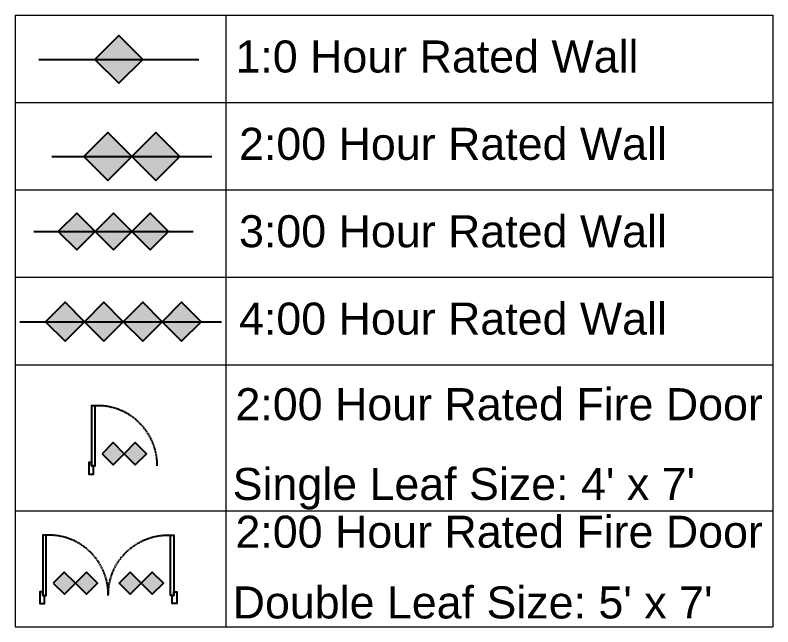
# Model space of a CAD drawing. Header units: inches. Extents: x -98933 to 1585249, y -3352739 to 192771.
# Drawn here: x 51076.8 to 51327.4, y 50103.6 to 50305.9 of the extents above; entities that cross this region are included whole.
import ezdxf

# ---------------------------------------------------------------- set-up
doc = ezdxf.new("R2010")
doc.units = ezdxf.units.IN
doc.header["$MEASUREMENT"] = 0
doc.linetypes.add('DASH', pattern=[0.35, 0.25, -0.1])
doc.layers.get('0').update_dxf_attribs({"lineweight": 0})
for name, color, linetype in [('bp door', 40, 'Continuous'), ('fire rated wall', 7, 'Continuous'), ('FIREFIGHTING', 241, 'Continuous'), ('legend', 7, 'Continuous')]:
    doc.layers.add(name, color=color, linetype=linetype)
doc.layers.add('wall', color=7, linetype='Continuous', lineweight=0)
doc.styles.add('legend', font='arial.ttf')

# ---------------------------------------------------------------- blocks, each defined once
blk = doc.blocks.new('gfdf')
at = {"layer": 'fire rated wall'}
h = blk.add_hatch(color=1, dxfattribs=at)
h.dxf.hatch_style = 1
h.paths.add_polyline_path([(9432340.03, -5613482.78), (9432327.28, -5613470.03), (9432314.53, -5613482.78)])
h.paths.add_polyline_path([(9432314.53, -5613482.78), (9432327.28, -5613495.53), (9432340.03, -5613482.78)])
at = {"layer": 'fire rated wall', "color": 1, "elevation": 0}
blk.add_lwpolyline([(9432327.28, -5613495.53), (9432340.03, -5613482.78), (9432327.28, -5613470.03), (9432314.53, -5613482.78)], close=True, dxfattribs=at)
blk.add_lwpolyline([(9432284.77, -5613482.78), (9432369.79, -5613482.78)], dxfattribs=at)
blk = doc.blocks.new('bfg')
at = {"layer": 'fire rated wall'}
h = blk.add_hatch(color=1, dxfattribs=at)
h.dxf.hatch_style = 1
h.paths.add_polyline_path([(9432308.67, -5613534.51), (9432321.43, -5613547.26), (9432334.18, -5613534.51)])
h.paths.add_polyline_path([(9432334.18, -5613534.51), (9432321.43, -5613521.75), (9432308.67, -5613534.51)])
h.paths.add_polyline_path([(9432334.18, -5613534.51), (9432359.68, -5613534.51), (9432346.93, -5613521.75)])
h.paths.add_polyline_path([(9432334.18, -5613534.51), (9432346.93, -5613547.26), (9432359.68, -5613534.51)])
at = {"layer": 'fire rated wall', "color": 1, "elevation": 0}
for points in [[(9432321.43, -5613547.26), (9432334.18, -5613534.51), (9432321.43, -5613521.75), (9432308.67, -5613534.51)], [(9432346.93, -5613547.26), (9432359.68, -5613534.51), (9432346.93, -5613521.75), (9432334.18, -5613534.51)]]:
    blk.add_lwpolyline(points, close=True, dxfattribs=at)
blk.add_lwpolyline([(9432291.67, -5613534.51), (9432376.69, -5613534.51)], dxfattribs=at)
blk = doc.blocks.new('gdg')
at = {"layer": 'fire rated wall'}
h = blk.add_hatch(color=1, dxfattribs=at)
h.dxf.hatch_style = 1
h.paths.add_polyline_path([(9432288.36, -5613575.81), (9432298.69, -5613586.13), (9432309.02, -5613575.81)])
h.paths.add_polyline_path([(9432309.02, -5613575.81), (9432298.69, -5613565.48), (9432288.36, -5613575.81)])
h.paths.add_polyline_path([(9432309.02, -5613575.81), (9432329.68, -5613575.81), (9432319.35, -5613565.48)])
h.paths.add_polyline_path([(9432309.02, -5613575.81), (9432319.35, -5613586.13), (9432329.68, -5613575.81)])
h = blk.add_hatch(color=1, dxfattribs=at)
h.dxf.hatch_style = 1
h.paths.add_polyline_path([(9432329.68, -5613575.81), (9432340.01, -5613586.13), (9432350.33, -5613575.81)])
h.paths.add_polyline_path([(9432350.33, -5613575.81), (9432340.01, -5613565.48), (9432329.68, -5613575.81)])
h.paths.add_polyline_path([(9432350.33, -5613575.81), (9432370.99, -5613575.81), (9432360.66, -5613565.48)])
h.paths.add_polyline_path([(9432350.33, -5613575.81), (9432360.66, -5613586.13), (9432370.99, -5613575.81)])
at = {"layer": 'fire rated wall', "color": 1, "elevation": 0}
for points in [[(9432298.69, -5613586.13), (9432309.02, -5613575.81), (9432298.69, -5613565.48), (9432288.36, -5613575.81)], [(9432319.35, -5613586.13), (9432329.68, -5613575.81), (9432319.35, -5613565.48), (9432309.02, -5613575.81)], [(9432340.01, -5613586.13), (9432350.33, -5613575.81), (9432340.01, -5613565.48), (9432329.68, -5613575.81)], [(9432360.66, -5613586.13), (9432370.99, -5613575.81), (9432360.66, -5613565.48), (9432350.33, -5613575.81)]]:
    blk.add_lwpolyline(points, close=True, dxfattribs=at)
blk.add_lwpolyline([(9432274.59, -5613575.81), (9432381.96, -5613575.81)], dxfattribs=at)
blk = doc.blocks.new('single door')
at = {"ltscale": 100000}
h = blk.add_hatch(color=1, dxfattribs=at)
h.paths.add_polyline_path([(-35778.42, 23402.04), (-35782.66, 23397.8), (-35778.43, 23393.57), (-35778.42, 23393.59), (-35778.4, 23393.57), (-35774.17, 23397.8)])
h.paths.add_polyline_path([(-35782.66, 23389.34), (-35778.41, 23385.1), (-35774.17, 23389.35), (-35778.4, 23393.57), (-35778.41, 23393.56), (-35778.43, 23393.57)])
at = {"layer": 'bp door', "color": 1}
for points in [[(-35778.41, 23393.56), (-35774.17, 23397.8), (-35778.42, 23402.04), (-35782.66, 23397.8)], [(-35778.41, 23385.1), (-35774.17, 23389.35), (-35778.42, 23393.59), (-35782.66, 23389.34)], [(-35796.82, 23382.41), (-35796.82, 23381.06), (-35773.71, 23381.06), (-35773.71, 23382.41)], [(-35773.71, 23381.74), (-35773.71, 23381.06), (-35775.06, 23381.06), (-35775.06, 23379.94), (-35770.56, 23379.94), (-35770.56, 23381.74)]]:
    blk.add_lwpolyline(points, close=True, dxfattribs=at)
at = {"layer": 'bp door', "color": 1, "linetype": 'DASH'}
blk.add_arc((-35773.97, 23383.34), 22.86, 89.3284, 182.3206, dxfattribs=at)
blk = doc.blocks.new('qq')
at = {"layer": 'legend', "lineweight": 9}
for p, q in [((-53783.78, 35524.87), (-53380.97, 35524.87)), ((-53783.78, 35524.87), (-53783.78, 35199.66)), ((-53671.8, 35524.87), (-53671.8, 35199.66)), ((-53380.97, 35524.87), (-53380.97, 35199.66)), ((-53783.78, 35478.41), (-53380.97, 35478.41)), ((-53783.78, 35431.95), (-53380.97, 35431.95)), ((-53783.78, 35385.49), (-53380.97, 35385.49)), ((-53783.78, 35339.03), (-53380.97, 35339.03)), ((-53783.78, 35261.4), (-53380.97, 35261.4)), ((-53783.78, 35199.66), (-53380.97, 35199.66))]:
    blk.add_line(p, q, dxfattribs=at)
at = {"layer": 'fire rated wall'}
for name, p in [('gfdf', (-9486055.96, 5648984.16)), ('bfg', (-9486055.96, 5648984.16)), ('gdg', (-9486055.96, 5648937.7))]:
    blk.add_blockref(name, p, dxfattribs=at)
at = {"layer": 'fire rated wall', "xscale": 0.7668257442310396, "yscale": 0.7668257442310396, "zscale": 0.7668257442310396}
for p in [(-7286697.95, 4340012.67), (-7286678.4, 4340012.67)]:
    blk.add_blockref('bfg', p, dxfattribs=at)
at = {"layer": 'wall', "color": 4, "ltscale": 100000, "yscale": 1.386507937630086}
for p, xscale, zscale, rotation in [((-86161.14, -14315.34), 1.386507937630086, 1.386507937630086, 270), ((-86187.14, -14384.14), 1.386507937630086, 1.386507937630086, 270), ((-21281.37, -14384.14), -1.386507937630086, 1.386507937629645, 90)]:
    blk.add_blockref('single door', p, dxfattribs=dict(at, xscale=xscale, zscale=zscale, rotation=rotation))
at = {"layer": 'legend', "style": 'legend'}
for s, p in [('1:0 Hour Rated Wall', (-53666.65, 35494.38)), ('2:00 Hour Rated Wall', (-53664.76, 35447.93)), ('3:00 Hour Rated Wall', (-53664.76, 35401.47)), ('4:00 Hour Rated Wall', (-53664.76, 35355.01)), ('2:00 Hour Rated Fire Door', (-53666.65, 35309.53)), ("Single Leaf Size: 4' x 7'", (-53668.15, 35267.1)), ('2:00 Hour Rated Fire Door', (-53666.65, 35241.72)), ("Double Leaf Size: 5' x 7'", (-53668.15, 35204.13))]:
    blk.add_text(s, height=17.0348, dxfattribs=at).set_placement(p)

msp = doc.modelspace()

# ---------------------------------------------------------------- block references
at = {"layer": 'FIREFIGHTING', "color": 201, "xscale": 0.6222174618742429, "yscale": 0.6222174619033467, "zscale": 0.6222174619014879}
msp.add_blockref('qq', (84541.99, 28201.75), dxfattribs=at)

doc.saveas('drawing.dxf')
